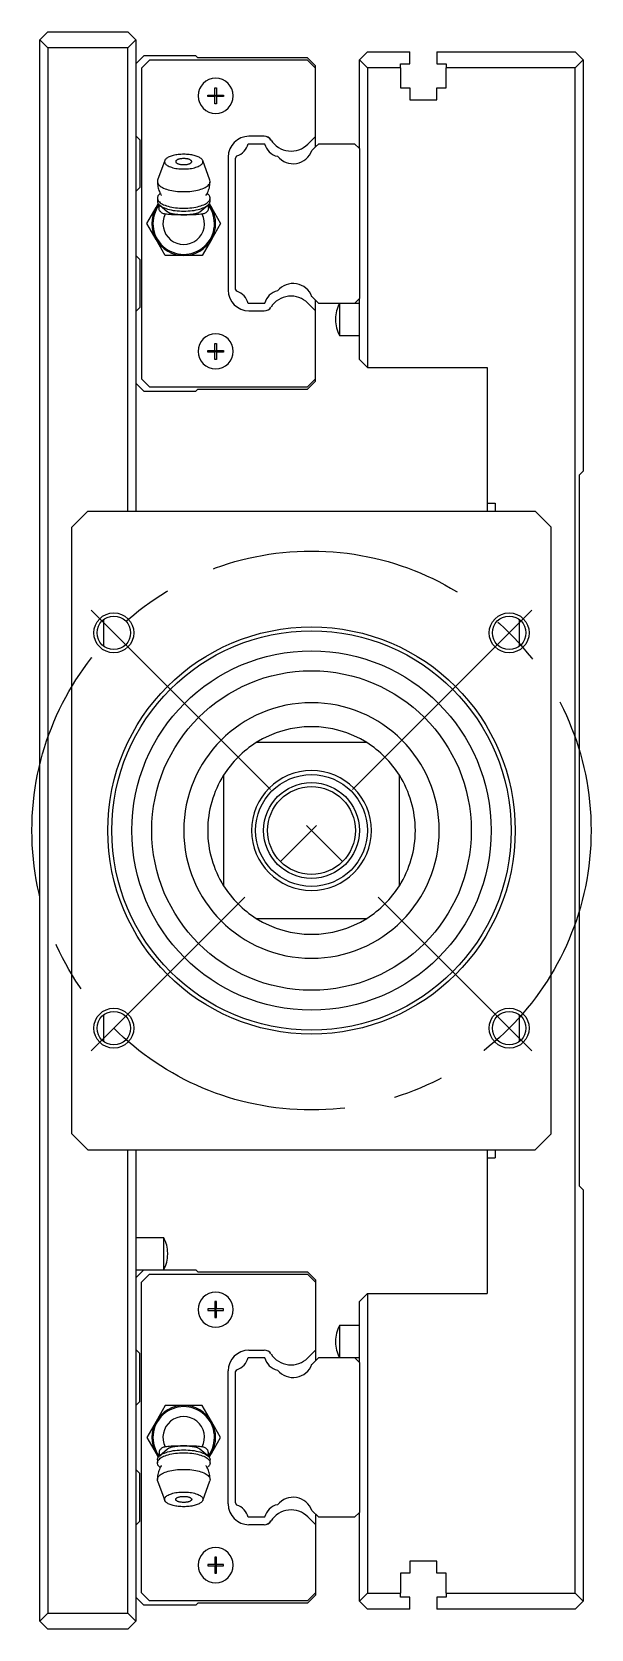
# Model space of a CAD drawing. Extents: x -12 to 975, y -350 to 120.
# Drawn here: x 904.6 to 974.6, y -100 to 100 of the extents above; entities that cross this region are included whole.
import ezdxf

# ---------------------------------------------------------------- set-up
doc = ezdxf.new("R2010")
doc.units = 0
doc.linetypes.add('CENTER', pattern=[50.8, 31.75, -6.35, 6.35, -6.35])
doc.layers.get('0').update_dxf_attribs({"linetype": 'CONTINUOUS'})
doc.layers.add('CENTER', color=1, linetype='CENTER')

msp = doc.modelspace()

# ---------------------------------------------------------------- linework, layer by layer
at = {"color": 7, "linetype": 'CONTINUOUS'}
for p, q in [((906.57, 100), (905.57, 99)), ((905.57, 99), (906.57, 98)), ((905.57, -99), (905.57, 99)), ((906.57, 100), (916.57, 100)), ((917.57, 99), (916.57, 100)), ((916.57, 98), (917.57, 99)), ((917.57, 99), (917.57, 40)), ((916.57, 98), (906.57, 98)), ((906.57, 98), (906.57, -98)), ((916.57, 40), (916.57, 98)), ((918.57, 97), (917.57, 96)), ((919.27, 96.45), (918.27, 95.45)), ((925.07, 97), (918.57, 97)), ((939.07, 96.45), (919.27, 96.45)), ((925.32, 96.75), (925.07, 97)), ((939.07, 96.75), (925.32, 96.75)), ((940.07, 95.75), (939.07, 96.75)), ((940.07, 95.45), (939.07, 96.45)), ((945.57, 96.5), (946.57, 97.5)), ((945.57, 85.4), (945.57, 96.5)), ((946.57, 95.5), (945.57, 96.5)), ((946.57, 97.5), (951.87, 97.5)), ((950.72, 96), (951.87, 96)), ((950.72, 95.5), (950.72, 96)), ((951.87, 96), (951.87, 97.5)), ((955.27, 97.5), (972.57, 97.5)), ((955.27, 97.5), (955.27, 96)), ((955.27, 96), (956.42, 96)), ((956.42, 96), (956.42, 95.5)), ((972.57, 97.5), (973.57, 96.5)), ((973.57, 96.5), (972.57, 95.5)), ((973.57, 96.5), (973.57, 45)), ((918.27, 95.45), (918.27, 56.55)), ((940.07, 95.45), (940.07, 95.75)), ((940.07, 86.92), (940.07, 95.45)), ((950.72, 95.5), (946.57, 95.5)), ((946.57, 95.5), (946.57, 58)), ((950.72, 95.5), (950.72, 93)), ((956.42, 93), (956.42, 95.5)), ((972.57, 95.5), (956.42, 95.5)), ((972.57, -95.5), (972.57, 95.5)), ((926.57, 91.9), (926.57, 92.1)), ((926.57, 92.1), (927.47, 92.1)), ((927.47, 92.1), (927.47, 93)), ((927.47, 93), (927.67, 93)), ((927.47, 92.1), (927.57, 92)), ((927.67, 92.1), (927.57, 92)), ((927.67, 93), (927.67, 92.1)), ((927.67, 92.1), (928.57, 92.1)), ((928.57, 92.1), (928.57, 91.9)), ((950.72, 93), (951.87, 93)), ((951.87, 93), (951.87, 91.5)), ((955.27, 93), (956.42, 93)), ((955.27, 91.5), (955.27, 93)), ((927.47, 91.9), (926.57, 91.9)), ((927.47, 91.9), (927.57, 92)), ((927.47, 91), (927.47, 91.9)), ((927.67, 91), (927.47, 91)), ((927.67, 91.9), (927.57, 92)), ((927.67, 91.9), (927.67, 91)), ((928.57, 91.9), (927.67, 91.9)), ((951.87, 91.5), (955.27, 91.5)), ((917.57, 87), (918.07, 86.5)), ((918.07, 86.5), (918.07, 80.5)), ((931.63, 86), (933.71, 86)), ((933.65, 86.93), (931.74, 86.93)), ((940.07, 86.92), (939.11, 85.95)), ((940.07, 85.6), (940.07, 86.92)), ((940.07, 85.6), (940.47, 86)), ((940.47, 86), (944.97, 86)), ((944.97, 86), (945.57, 85.4)), ((921.26, 84.02), (921.22, 83.95)), ((921.32, 84.08), (921.26, 84.02)), ((921.38, 84.14), (921.32, 84.08)), ((921.46, 84.2), (921.38, 84.14)), ((921.55, 84.25), (921.46, 84.2)), ((921.64, 84.31), (921.55, 84.25)), ((921.75, 84.36), (921.64, 84.31)), ((921.87, 84.41), (921.75, 84.36)), ((921.99, 84.45), (921.87, 84.41)), ((922.13, 84.49), (921.99, 84.45)), ((922.27, 84.53), (922.13, 84.49)), ((922.42, 84.57), (922.27, 84.53)), ((922.57, 84.6), (922.42, 84.57)), ((922.73, 84.62), (922.57, 84.6)), ((922.89, 84.64), (922.73, 84.62)), ((922.8, 84.01), (922.75, 83.98)), ((922.86, 84.03), (922.8, 84.01)), ((922.93, 84.05), (922.86, 84.03)), ((923.06, 84.66), (922.89, 84.64)), ((923, 84.07), (922.93, 84.05)), ((923.07, 84.09), (923, 84.07)), ((923.23, 84.67), (923.06, 84.66)), ((923.15, 84.11), (923.07, 84.09)), ((923.23, 84.12), (923.15, 84.11)), ((923.4, 84.68), (923.23, 84.67)), ((923.31, 84.13), (923.23, 84.12)), ((923.4, 84.14), (923.31, 84.13)), ((923.57, 84.68), (923.4, 84.68)), ((923.48, 84.14), (923.4, 84.14)), ((923.57, 84.14), (923.48, 84.14)), ((923.74, 84.68), (923.57, 84.68)), ((923.66, 84.14), (923.57, 84.14)), ((923.74, 84.14), (923.66, 84.14)), ((923.91, 84.67), (923.74, 84.68)), ((923.83, 84.13), (923.74, 84.14)), ((923.91, 84.12), (923.83, 84.13)), ((924.08, 84.66), (923.91, 84.67)), ((923.99, 84.11), (923.91, 84.12)), ((924.07, 84.09), (923.99, 84.11)), ((924.14, 84.07), (924.07, 84.09)), ((924.25, 84.64), (924.08, 84.66)), ((924.21, 84.05), (924.14, 84.07)), ((924.28, 84.03), (924.21, 84.05)), ((924.41, 84.62), (924.25, 84.64)), ((924.34, 84.01), (924.28, 84.03)), ((924.39, 83.98), (924.34, 84.01)), ((924.57, 84.6), (924.41, 84.62)), ((924.72, 84.57), (924.57, 84.6)), ((924.87, 84.53), (924.72, 84.57)), ((925.01, 84.49), (924.87, 84.53)), ((925.15, 84.45), (925.01, 84.49)), ((925.27, 84.41), (925.15, 84.45)), ((925.39, 84.36), (925.27, 84.41)), ((925.5, 84.31), (925.39, 84.36)), ((925.59, 84.25), (925.5, 84.31)), ((925.68, 84.2), (925.59, 84.25)), ((925.76, 84.14), (925.68, 84.2)), ((925.82, 84.08), (925.76, 84.14)), ((925.88, 84.02), (925.82, 84.08)), ((925.92, 83.95), (925.88, 84.02)), ((929.14, 84.33), (929.14, 67.67)), ((930.07, 84.2), (930.23, 84.48)), ((930.07, 67.8), (930.07, 84.2)), ((939.62, 85.15), (940.07, 85.6)), ((945.57, 85.4), (945.57, 66.6)), ((921.19, 83.89), (920.3, 81.44)), ((921.19, 83.89), (921.17, 83.81)), ((921.17, 83.81), (921.17, 83.73)), ((921.17, 83.73), (921.19, 83.65)), ((921.22, 83.95), (921.19, 83.89)), ((921.19, 83.65), (921.22, 83.58)), ((921.22, 83.58), (921.27, 83.5)), ((921.27, 83.5), (921.34, 83.42)), ((921.34, 83.42), (921.42, 83.35)), ((921.42, 83.35), (921.52, 83.28)), ((921.52, 83.28), (921.63, 83.22)), ((921.63, 83.22), (921.76, 83.16)), ((921.76, 83.16), (921.9, 83.1)), ((921.9, 83.1), (922.05, 83.05)), ((922.05, 83.05), (922.22, 83)), ((922.22, 83), (922.39, 82.96)), ((922.39, 82.96), (922.58, 82.92)), ((922.59, 83.83), (922.57, 83.79)), ((922.57, 83.79), (922.57, 83.76)), ((922.57, 83.76), (922.57, 83.73)), ((922.57, 83.73), (922.59, 83.69)), ((922.58, 82.92), (922.77, 82.9)), ((922.6, 83.86), (922.59, 83.83)), ((922.59, 83.69), (922.6, 83.66)), ((922.63, 83.89), (922.6, 83.86)), ((922.6, 83.66), (922.63, 83.63)), ((922.66, 83.92), (922.63, 83.89)), ((922.63, 83.63), (922.66, 83.6)), ((922.7, 83.95), (922.66, 83.92)), ((922.66, 83.6), (922.7, 83.57)), ((922.75, 83.98), (922.7, 83.95)), ((922.7, 83.57), (922.75, 83.54)), ((922.75, 83.54), (922.8, 83.51)), ((922.77, 82.9), (922.96, 82.87)), ((922.8, 83.51), (922.86, 83.49)), ((922.86, 83.49), (922.93, 83.47)), ((922.93, 83.47), (923, 83.45)), ((922.96, 82.87), (923.16, 82.86)), ((923, 83.45), (923.07, 83.43)), ((923.07, 83.43), (923.15, 83.41)), ((923.15, 83.41), (923.23, 83.4)), ((923.16, 82.86), (923.37, 82.85)), ((923.23, 83.4), (923.31, 83.39)), ((923.31, 83.39), (923.4, 83.38)), ((923.37, 82.85), (923.57, 82.84)), ((923.4, 83.38), (923.48, 83.38)), ((923.48, 83.38), (923.57, 83.38)), ((923.57, 83.38), (923.66, 83.38)), ((923.57, 82.84), (923.77, 82.85)), ((923.66, 83.38), (923.74, 83.38)), ((923.74, 83.38), (923.83, 83.39)), ((923.77, 82.85), (923.98, 82.86)), ((923.83, 83.39), (923.91, 83.4)), ((923.91, 83.4), (923.99, 83.41)), ((923.98, 82.86), (924.18, 82.87)), ((923.99, 83.41), (924.07, 83.43)), ((924.07, 83.43), (924.14, 83.45)), ((924.14, 83.45), (924.21, 83.47)), ((924.18, 82.87), (924.37, 82.9)), ((924.21, 83.47), (924.28, 83.49)), ((924.28, 83.49), (924.34, 83.51)), ((924.34, 83.51), (924.39, 83.54)), ((924.37, 82.9), (924.56, 82.92)), ((924.44, 83.95), (924.39, 83.98)), ((924.39, 83.54), (924.44, 83.57)), ((924.48, 83.92), (924.44, 83.95)), ((924.44, 83.57), (924.48, 83.6)), ((924.51, 83.89), (924.48, 83.92)), ((924.48, 83.6), (924.51, 83.63)), ((924.54, 83.86), (924.51, 83.89)), ((924.51, 83.63), (924.54, 83.66)), ((924.55, 83.83), (924.54, 83.86)), ((924.54, 83.66), (924.55, 83.69)), ((924.57, 83.79), (924.55, 83.83)), ((924.55, 83.69), (924.57, 83.73)), ((924.56, 82.92), (924.75, 82.96)), ((924.57, 83.76), (924.57, 83.79)), ((924.57, 83.73), (924.57, 83.76)), ((924.75, 82.96), (924.92, 83)), ((924.92, 83), (925.09, 83.05)), ((925.09, 83.05), (925.24, 83.1)), ((925.24, 83.1), (925.38, 83.16)), ((925.38, 83.16), (925.51, 83.22)), ((925.51, 83.22), (925.62, 83.28)), ((925.62, 83.28), (925.72, 83.35)), ((925.72, 83.35), (925.8, 83.42)), ((925.8, 83.42), (925.87, 83.5)), ((925.87, 83.5), (925.92, 83.58)), ((925.95, 83.89), (925.92, 83.95)), ((925.92, 83.58), (925.95, 83.65)), ((925.97, 83.81), (925.95, 83.89)), ((926.84, 81.44), (925.95, 83.89)), ((925.95, 83.65), (925.97, 83.73)), ((925.97, 83.73), (925.97, 83.81)), ((918.07, 80.5), (917.57, 80)), ((920.3, 81.44), (920.27, 81.27)), ((920.27, 81.27), (920.28, 81.17)), ((920.27, 81.27), (920.27, 81.26)), ((920.27, 81.26), (920.27, 81.09)), ((920.27, 81.09), (920.29, 80.93)), ((920.28, 81.17), (920.31, 81.07)), ((920.29, 80.93), (920.31, 80.77)), ((920.31, 81.07), (920.36, 80.97)), ((920.31, 80.77), (920.34, 80.61)), ((920.34, 80.61), (920.37, 80.45)), ((920.36, 80.97), (920.43, 80.88)), ((920.37, 80.45), (920.42, 80.3)), ((920.42, 80.3), (920.47, 80.14)), ((920.43, 80.88), (920.52, 80.78)), ((920.47, 80.14), (920.52, 80)), ((920.52, 80.78), (920.63, 80.69)), ((920.63, 80.69), (920.76, 80.61)), ((920.76, 80.61), (920.9, 80.52)), ((920.9, 80.52), (921.06, 80.45)), ((921.06, 80.45), (921.24, 80.37)), ((921.24, 80.37), (921.43, 80.31)), ((921.43, 80.31), (921.63, 80.24)), ((921.63, 80.24), (921.85, 80.19)), ((921.85, 80.19), (922.07, 80.14)), ((922.07, 80.14), (922.31, 80.1)), ((922.31, 80.1), (922.55, 80.07)), ((922.55, 80.07), (922.8, 80.04)), ((922.8, 80.04), (923.05, 80.02)), ((923.05, 80.02), (923.31, 80.01)), ((923.31, 80.01), (923.57, 80)), ((923.57, 80), (923.83, 80.01)), ((923.83, 80.01), (924.09, 80.02)), ((924.09, 80.02), (924.34, 80.04)), ((924.34, 80.04), (924.59, 80.07)), ((924.59, 80.07), (924.83, 80.1)), ((924.83, 80.1), (925.07, 80.14)), ((925.07, 80.14), (925.29, 80.19)), ((925.29, 80.19), (925.51, 80.24)), ((925.51, 80.24), (925.71, 80.31)), ((925.71, 80.31), (925.9, 80.37)), ((925.9, 80.37), (926.08, 80.45)), ((926.08, 80.45), (926.24, 80.52)), ((926.24, 80.52), (926.38, 80.61)), ((926.38, 80.61), (926.51, 80.69)), ((926.51, 80.69), (926.62, 80.78)), ((926.55, 79.85), (926.62, 80.01)), ((926.62, 80.78), (926.71, 80.88)), ((926.62, 80.01), (926.68, 80.17)), ((926.68, 80.17), (926.73, 80.33)), ((926.71, 80.88), (926.78, 80.97)), ((926.73, 80.33), (926.78, 80.49)), ((926.78, 80.97), (926.83, 81.07)), ((926.78, 80.49), (926.81, 80.65)), ((926.81, 80.65), (926.84, 80.82)), ((926.83, 81.07), (926.86, 81.17)), ((926.87, 81.27), (926.84, 81.44)), ((926.84, 80.82), (926.86, 80.98)), ((926.86, 81.17), (926.87, 81.27)), ((926.86, 80.98), (926.87, 81.15)), ((926.87, 81.15), (926.87, 81.27)), ((920.11, 78), (920.39, 78.49)), ((920.29, 79.33), (920.27, 79.26)), ((920.27, 79.26), (920.27, 79.19)), ((920.27, 79.19), (920.28, 79.09)), ((920.27, 79.19), (920.27, 78.82)), ((920.27, 78.82), (920.27, 78.75)), ((920.27, 78.75), (920.29, 78.69)), ((920.28, 79.09), (920.31, 78.99)), ((920.31, 79.39), (920.29, 79.33)), ((920.29, 78.69), (920.31, 78.62)), ((920.34, 79.46), (920.31, 79.39)), ((920.31, 78.99), (920.36, 78.9)), ((920.31, 78.62), (920.34, 78.55)), ((920.39, 79.52), (920.34, 79.46)), ((920.34, 78.55), (920.39, 78.49)), ((920.36, 78.9), (920.43, 78.8)), ((920.44, 79.59), (920.39, 79.52)), ((920.39, 78.49), (920.44, 78.42)), ((920.43, 78.8), (920.52, 78.71)), ((920.5, 79.65), (920.44, 79.59)), ((920.44, 78.42), (920.5, 78.36)), ((920.48, 77.98), (920.49, 78.05)), ((920.49, 78.05), (920.51, 78.12)), ((920.57, 79.71), (920.5, 79.65)), ((920.5, 78.36), (920.57, 78.3)), ((920.51, 78.12), (920.53, 78.2)), ((920.52, 80), (920.59, 79.85)), ((920.52, 78.71), (920.63, 78.62)), ((920.53, 78.2), (920.56, 78.27)), ((920.56, 78.27), (920.57, 78.29)), ((920.63, 79.77), (920.57, 79.71)), ((920.57, 78.3), (920.69, 78.21)), ((920.57, 78.3), (921.56, 77.46)), ((920.59, 79.85), (920.66, 79.71)), ((920.63, 78.62), (920.76, 78.53)), ((920.66, 79.71), (920.74, 79.57)), ((920.69, 78.21), (920.83, 78.12)), ((920.74, 79.57), (920.77, 79.51)), ((920.76, 78.53), (920.9, 78.45)), ((920.83, 78.12), (920.99, 78.03)), ((920.9, 78.45), (921.06, 78.37)), ((920.99, 78.03), (921.16, 77.96)), ((921.06, 78.37), (921.24, 78.3)), ((921.24, 78.3), (921.43, 78.23)), ((921.43, 78.23), (921.63, 78.17)), ((921.63, 78.17), (921.85, 78.11)), ((921.85, 78.11), (922.07, 78.07)), ((922.07, 78.07), (922.31, 78.02)), ((922.31, 78.02), (922.55, 77.99)), ((924.59, 77.99), (924.83, 78.02)), ((924.83, 78.02), (925.07, 78.07)), ((925.07, 78.07), (925.29, 78.11)), ((925.29, 78.11), (925.51, 78.17)), ((925.51, 78.17), (925.71, 78.23)), ((925.58, 77.46), (926.57, 78.3)), ((925.71, 78.23), (925.9, 78.3)), ((925.9, 78.3), (926.08, 78.37)), ((925.98, 77.96), (926.15, 78.03)), ((926.08, 78.37), (926.24, 78.45)), ((926.15, 78.03), (926.31, 78.12)), ((926.24, 78.45), (926.38, 78.53)), ((926.31, 78.12), (926.45, 78.21)), ((926.37, 79.52), (926.39, 79.55)), ((926.38, 78.53), (926.51, 78.62)), ((926.39, 79.55), (926.47, 79.7)), ((926.45, 78.21), (926.57, 78.3)), ((926.47, 79.7), (926.55, 79.85)), ((926.57, 79.71), (926.51, 79.77)), ((926.51, 78.62), (926.62, 78.71)), ((926.64, 79.65), (926.57, 79.71)), ((926.57, 78.3), (926.64, 78.36)), ((926.57, 78.29), (926.58, 78.27)), ((926.58, 78.27), (926.61, 78.2)), ((926.61, 78.2), (926.63, 78.12)), ((926.62, 78.71), (926.71, 78.8)), ((926.63, 78.12), (926.65, 78.05)), ((926.7, 79.59), (926.64, 79.65)), ((926.64, 78.36), (926.7, 78.42)), ((926.65, 78.05), (926.66, 77.98)), ((926.75, 79.52), (926.7, 79.59)), ((926.7, 78.42), (926.75, 78.49)), ((926.71, 78.8), (926.78, 78.9)), ((926.8, 79.46), (926.75, 79.52)), ((926.75, 78.49), (926.8, 78.55)), ((926.75, 78.49), (927.03, 78)), ((926.78, 78.9), (926.83, 78.99)), ((926.83, 79.39), (926.8, 79.46)), ((926.8, 78.55), (926.83, 78.62)), ((926.85, 79.33), (926.83, 79.39)), ((926.83, 78.99), (926.86, 79.09)), ((926.83, 78.62), (926.85, 78.69)), ((926.87, 79.26), (926.85, 79.33)), ((926.85, 78.69), (926.87, 78.75)), ((926.86, 79.09), (926.87, 79.19)), ((926.87, 79.19), (926.87, 79.26)), ((926.87, 78.82), (926.87, 79.19)), ((926.87, 78.75), (926.87, 78.82)), ((918.95, 76), (920.11, 78)), ((920.48, 77.91), (920.48, 77.98)), ((920.49, 77.84), (920.48, 77.91)), ((920.5, 77.78), (920.49, 77.84)), ((920.51, 77.72), (920.5, 77.78)), ((920.54, 77.66), (920.51, 77.72)), ((920.57, 77.61), (920.54, 77.66)), ((920.6, 77.55), (920.57, 77.61)), ((920.65, 77.5), (920.6, 77.55)), ((920.69, 77.46), (920.65, 77.5)), ((920.75, 77.41), (920.69, 77.46)), ((920.81, 77.36), (920.75, 77.41)), ((920.89, 77.32), (920.81, 77.36)), ((920.97, 77.28), (920.89, 77.32)), ((921.06, 77.24), (920.97, 77.28)), ((921.16, 77.21), (921.06, 77.24)), ((921.16, 77.96), (921.36, 77.88)), ((921.25, 77.18), (921.16, 77.21)), ((921.41, 77.16), (921.25, 77.18)), ((921.36, 77.88), (921.56, 77.82)), ((921.57, 77.15), (921.41, 77.16)), ((921.56, 77.82), (921.78, 77.76)), ((921.57, 77.46), (921.56, 77.46)), ((921.61, 77.42), (921.57, 77.46)), ((921.72, 77.13), (921.57, 77.15)), ((921.67, 77.39), (921.61, 77.42)), ((921.73, 77.35), (921.67, 77.39)), ((921.88, 77.12), (921.72, 77.13)), ((921.79, 77.32), (921.73, 77.35)), ((921.78, 77.76), (922.02, 77.71)), ((921.85, 77.3), (921.79, 77.32)), ((921.93, 77.27), (921.85, 77.3)), ((922.05, 77.11), (921.88, 77.12)), ((922, 77.25), (921.93, 77.27)), ((922.08, 77.23), (922, 77.25)), ((922.02, 77.71), (922.26, 77.66)), ((922.21, 77.1), (922.05, 77.11)), ((922.16, 77.21), (922.08, 77.23)), ((922.25, 77.19), (922.16, 77.21)), ((922.36, 77.09), (922.21, 77.1)), ((922.32, 77.18), (922.25, 77.19)), ((922.26, 77.66), (922.51, 77.63)), ((922.4, 77.16), (922.32, 77.18)), ((922.54, 77.09), (922.36, 77.09)), ((922.48, 77.15), (922.4, 77.16)), ((922.56, 77.14), (922.48, 77.15)), ((922.51, 77.63), (922.77, 77.6)), ((922.72, 77.08), (922.54, 77.09)), ((922.55, 77.99), (922.8, 77.96)), ((922.65, 77.13), (922.56, 77.14)), ((922.73, 77.13), (922.65, 77.13)), ((922.88, 77.08), (922.72, 77.08)), ((922.82, 77.12), (922.73, 77.13)), ((922.77, 77.6), (923.03, 77.58)), ((922.8, 77.96), (923.05, 77.94)), ((922.91, 77.11), (922.82, 77.12)), ((923.05, 77.08), (922.88, 77.08)), ((923, 77.11), (922.91, 77.11)), ((923.1, 77.1), (923, 77.11)), ((923.03, 77.58), (923.3, 77.56)), ((923.05, 77.94), (923.31, 77.93)), ((923.22, 77.07), (923.05, 77.08)), ((923.18, 77.1), (923.1, 77.1)), ((923.25, 77.1), (923.18, 77.1)), ((923.4, 77.07), (923.22, 77.07)), ((923.33, 77.1), (923.25, 77.1)), ((923.3, 77.56), (923.57, 77.56)), ((923.31, 77.93), (923.57, 77.93)), ((923.41, 77.09), (923.33, 77.1)), ((923.57, 77.07), (923.4, 77.07)), ((923.49, 77.09), (923.41, 77.09)), ((923.57, 77.09), (923.49, 77.09)), ((923.57, 77.93), (923.83, 77.93)), ((923.57, 77.56), (923.84, 77.56)), ((923.65, 77.09), (923.57, 77.09)), ((923.77, 77.07), (923.57, 77.07)), ((923.73, 77.09), (923.65, 77.09)), ((923.81, 77.1), (923.73, 77.09)), ((923.97, 77.07), (923.77, 77.07)), ((923.89, 77.1), (923.81, 77.1)), ((923.83, 77.93), (924.09, 77.94)), ((923.84, 77.56), (924.11, 77.58)), ((923.96, 77.1), (923.89, 77.1)), ((924.04, 77.1), (923.96, 77.1)), ((924.18, 77.08), (923.97, 77.07)), ((924.14, 77.11), (924.04, 77.1)), ((924.09, 77.94), (924.34, 77.96)), ((924.11, 77.58), (924.37, 77.6)), ((924.23, 77.11), (924.14, 77.11)), ((924.37, 77.08), (924.18, 77.08)), ((924.32, 77.12), (924.23, 77.11)), ((924.41, 77.13), (924.32, 77.12)), ((924.34, 77.96), (924.59, 77.99)), ((924.37, 77.6), (924.63, 77.63)), ((924.57, 77.09), (924.37, 77.08)), ((924.49, 77.13), (924.41, 77.13)), ((924.58, 77.14), (924.49, 77.13)), ((924.78, 77.09), (924.57, 77.09)), ((924.66, 77.15), (924.58, 77.14)), ((924.63, 77.63), (924.88, 77.66)), ((924.74, 77.16), (924.66, 77.15)), ((924.82, 77.18), (924.74, 77.16)), ((924.96, 77.1), (924.78, 77.09)), ((924.89, 77.19), (924.82, 77.18)), ((924.88, 77.66), (925.12, 77.71)), ((924.98, 77.21), (924.89, 77.19)), ((925.15, 77.11), (924.96, 77.1)), ((925.06, 77.23), (924.98, 77.21)), ((925.14, 77.25), (925.06, 77.23)), ((925.12, 77.71), (925.36, 77.76)), ((925.21, 77.27), (925.14, 77.25)), ((925.35, 77.13), (925.15, 77.11)), ((925.29, 77.3), (925.21, 77.27)), ((925.35, 77.32), (925.29, 77.3)), ((925.41, 77.35), (925.35, 77.32)), ((925.52, 77.14), (925.35, 77.13)), ((925.36, 77.76), (925.58, 77.82)), ((925.47, 77.39), (925.41, 77.35)), ((925.53, 77.42), (925.47, 77.39)), ((925.7, 77.16), (925.52, 77.14)), ((925.57, 77.46), (925.53, 77.42)), ((925.58, 77.46), (925.57, 77.46)), ((925.58, 77.82), (925.78, 77.88)), ((925.89, 77.18), (925.7, 77.16)), ((925.78, 77.88), (925.98, 77.96)), ((925.98, 77.21), (925.89, 77.18)), ((926.08, 77.24), (925.98, 77.21)), ((926.17, 77.28), (926.08, 77.24)), ((926.25, 77.32), (926.17, 77.28)), ((926.32, 77.36), (926.25, 77.32)), ((926.39, 77.41), (926.32, 77.36)), ((926.45, 77.46), (926.39, 77.41)), ((926.49, 77.5), (926.45, 77.46)), ((926.54, 77.55), (926.49, 77.5)), ((926.57, 77.61), (926.54, 77.55)), ((926.6, 77.66), (926.57, 77.61)), ((926.63, 77.72), (926.6, 77.66)), ((926.64, 77.78), (926.63, 77.72)), ((926.65, 77.84), (926.64, 77.78)), ((926.66, 77.91), (926.65, 77.84)), ((926.66, 77.98), (926.66, 77.91)), ((927.03, 78), (928.19, 76)), ((920.11, 74), (918.95, 76)), ((928.19, 76), (927.03, 74)), ((921.26, 72), (920.11, 74)), ((927.03, 74), (925.88, 72)), ((917.57, 72), (918.07, 71.5)), ((918.07, 71.5), (918.07, 65.5)), ((923.57, 72), (921.26, 72)), ((925.88, 72), (923.57, 72)), ((930.23, 67.52), (930.07, 67.8)), ((933.71, 66), (931.63, 66)), ((939.11, 66.05), (940.07, 65.08)), ((940.47, 66), (939.62, 66.85)), ((940.07, 65.08), (940.07, 66.4)), ((944.97, 66), (940.47, 66)), ((943.07, 66), (943.07, 62)), ((945.57, 66.6), (944.97, 66)), ((945.57, 66), (944.97, 66)), ((945.57, 59), (945.57, 66.6)), ((918.07, 65.5), (917.57, 65)), ((931.74, 65.07), (933.65, 65.07)), ((940.07, 56.55), (940.07, 65.08)), ((942.57, 64.06), (942.57, 63.94)), ((943.07, 62), (945.57, 62)), ((926.57, 59.9), (926.57, 60.1)), ((926.57, 60.1), (927.47, 60.1)), ((927.47, 60.1), (927.47, 61)), ((927.47, 61), (927.67, 61)), ((927.47, 60.1), (927.57, 60)), ((927.67, 60.1), (927.57, 60)), ((927.67, 61), (927.67, 60.1)), ((927.67, 60.1), (928.57, 60.1)), ((928.57, 60.1), (928.57, 59.9)), ((927.47, 59.9), (926.57, 59.9)), ((927.47, 59.9), (927.57, 60)), ((927.47, 59), (927.47, 59.9)), ((927.67, 59), (927.47, 59)), ((927.67, 59.9), (927.57, 60)), ((927.67, 59.9), (927.67, 59)), ((928.57, 59.9), (927.67, 59.9)), ((945.57, 59), (946.57, 58)), ((946.57, 58), (961.57, 58)), ((961.57, 58), (961.57, 41)), ((918.27, 56.55), (919.27, 55.55)), ((939.07, 55.55), (940.07, 56.55)), ((939.07, 55.25), (940.07, 56.25)), ((940.07, 56.25), (940.07, 56.55)), ((917.57, 56), (918.57, 55)), ((918.57, 55), (925.07, 55)), ((919.27, 55.55), (939.07, 55.55)), ((925.07, 55), (925.32, 55.25)), ((925.32, 55.25), (939.07, 55.25)), ((973.07, 44.5), (973.57, 45)), ((973.07, 44.5), (973.07, -44.5)), ((911.57, 40), (909.57, 38)), ((911.57, 40), (967.57, 40)), ((961.57, 41), (961.57, 40)), ((961.57, 41), (962.57, 41)), ((962.57, 41), (962.57, 40)), ((969.57, 38), (967.57, 40)), ((909.57, -38), (909.57, 38)), ((969.57, -38), (969.57, 38)), ((913.57, 23.06), (913.57, 26.44)), ((965.57, 26.44), (965.57, 23.06)), ((946.5, 11), (932.64, 11)), ((928.57, 6.93), (928.57, -6.93)), ((950.57, -6.93), (950.57, 6.93)), ((932.64, -11), (946.5, -11)), ((913.57, -26.44), (913.57, -23.06)), ((965.57, -23.06), (965.57, -26.44)), ((909.57, -38), (911.57, -40)), ((967.57, -40), (969.57, -38)), ((911.57, -40), (967.57, -40)), ((917.57, -40), (917.57, -99)), ((961.57, -40), (961.57, -41)), ((962.57, -40), (962.57, -41)), ((916.57, -98), (916.57, -40)), ((961.57, -41), (962.57, -41)), ((961.57, -41), (961.57, -58)), ((973.57, -45), (973.07, -44.5)), ((973.57, -45), (973.57, -96.5)), ((921.07, -51), (917.57, -51)), ((921.07, -53), (921.07, -51)), ((921.07, -55), (921.07, -53)), ((921.57, -53.06), (921.57, -52.94)), ((917.57, -55), (918.57, -55)), ((917.57, -56), (918.57, -55)), ((918.27, -56.55), (919.27, -55.55)), ((918.57, -55), (925.07, -55)), ((919.27, -55.55), (939.07, -55.55)), ((925.07, -55), (925.32, -55.25)), ((925.32, -55.25), (939.07, -55.25)), ((939.07, -55.25), (940.07, -56.25)), ((939.07, -55.55), (940.07, -56.55)), ((918.27, -95.45), (918.27, -56.55)), ((940.07, -56.25), (940.07, -56.55)), ((940.07, -56.55), (940.07, -65.08)), ((946.57, -58), (945.57, -59)), ((946.57, -58), (961.57, -58)), ((946.57, -58), (946.57, -95.5)), ((927.47, -59.9), (926.57, -59.9)), ((926.57, -59.9), (926.57, -60.1)), ((927.47, -59), (927.47, -59.9)), ((927.67, -59), (927.47, -59)), ((927.47, -59.9), (927.57, -60)), ((927.47, -60.1), (927.57, -60)), ((927.67, -59.9), (927.57, -60)), ((927.67, -60.1), (927.57, -60)), ((927.67, -59.9), (927.67, -59)), ((928.57, -59.9), (927.67, -59.9)), ((928.57, -60.1), (928.57, -59.9)), ((945.57, -66.6), (945.57, -59)), ((926.57, -60.1), (927.47, -60.1)), ((927.47, -60.1), (927.47, -61)), ((927.47, -61), (927.67, -61)), ((927.67, -60.1), (928.57, -60.1)), ((927.67, -61), (927.67, -60.1)), ((945.57, -62), (943.07, -62)), ((943.07, -62), (943.07, -66)), ((942.57, -63.94), (942.57, -64.06)), ((918.07, -65.5), (917.57, -65)), ((918.07, -71.5), (918.07, -65.5)), ((931.63, -66), (933.71, -66)), ((931.74, -65.07), (933.65, -65.07)), ((939.11, -66.05), (940.07, -65.08)), ((940.07, -65.08), (940.07, -66.4)), ((940.07, -66.4), (940.47, -66)), ((940.47, -66), (944.97, -66)), ((944.97, -66), (945.57, -66)), ((944.97, -66), (945.57, -66.6)), ((929.14, -84.33), (929.14, -67.67)), ((930.07, -67.8), (930.23, -67.52)), ((930.07, -84.2), (930.07, -67.8)), ((939.62, -66.85), (940.07, -66.4)), ((945.57, -66.6), (945.57, -85.4)), ((917.57, -72), (918.07, -71.5)), ((921.26, -72), (920.11, -74)), ((923.57, -72), (921.26, -72)), ((925.88, -72), (923.57, -72)), ((927.03, -74), (925.88, -72)), ((920.11, -74), (918.95, -76)), ((928.19, -76), (927.03, -74)), ((918.95, -76), (920.11, -78)), ((927.03, -78), (928.19, -76)), ((920.11, -78), (920.39, -78.49)), ((920.49, -77.85), (920.48, -77.91)), ((920.48, -77.91), (920.48, -77.98)), ((920.48, -77.98), (920.49, -78.05)), ((920.5, -77.78), (920.49, -77.85)), ((920.51, -77.72), (920.5, -77.78)), ((920.54, -77.66), (920.51, -77.72)), ((920.57, -77.61), (920.54, -77.66)), ((921.56, -77.46), (920.57, -78.3)), ((920.6, -77.55), (920.57, -77.61)), ((920.64, -77.5), (920.6, -77.55)), ((920.69, -77.46), (920.64, -77.5)), ((920.75, -77.41), (920.69, -77.46)), ((920.81, -77.36), (920.75, -77.41)), ((920.89, -77.32), (920.81, -77.36)), ((920.97, -77.28), (920.89, -77.32)), ((921.06, -77.24), (920.97, -77.28)), ((920.99, -78.03), (921.16, -77.96)), ((921.15, -77.21), (921.06, -77.24)), ((921.25, -77.18), (921.15, -77.21)), ((921.16, -77.96), (921.36, -77.88)), ((921.43, -77.16), (921.25, -77.18)), ((921.36, -77.88), (921.56, -77.82)), ((921.6, -77.14), (921.43, -77.16)), ((921.59, -77.44), (921.56, -77.46)), ((921.56, -77.82), (921.78, -77.76)), ((921.64, -77.4), (921.59, -77.44)), ((921.79, -77.13), (921.6, -77.14)), ((921.68, -77.38), (921.64, -77.4)), ((921.72, -77.36), (921.68, -77.38)), ((921.77, -77.33), (921.72, -77.36)), ((921.82, -77.31), (921.77, -77.33)), ((921.78, -77.76), (922.02, -77.71)), ((921.98, -77.11), (921.79, -77.13)), ((921.87, -77.29), (921.82, -77.31)), ((921.93, -77.27), (921.87, -77.29)), ((921.95, -77.26), (921.93, -77.27)), ((921.99, -77.25), (921.95, -77.26)), ((922.17, -77.1), (921.98, -77.11)), ((922.02, -77.24), (921.99, -77.25)), ((922.06, -77.23), (922.02, -77.24)), ((922.02, -77.71), (922.26, -77.66)), ((922.1, -77.22), (922.06, -77.23)), ((922.14, -77.21), (922.1, -77.22)), ((922.19, -77.2), (922.14, -77.21)), ((922.36, -77.09), (922.17, -77.1)), ((922.25, -77.19), (922.19, -77.2)), ((922.33, -77.17), (922.25, -77.19)), ((922.26, -77.66), (922.51, -77.63)), ((922.31, -78.02), (922.55, -77.99)), ((922.41, -77.16), (922.33, -77.17)), ((922.56, -77.09), (922.36, -77.09)), ((922.48, -77.15), (922.41, -77.16)), ((922.54, -77.14), (922.48, -77.15)), ((922.51, -77.63), (922.77, -77.6)), ((922.6, -77.14), (922.54, -77.14)), ((922.55, -77.99), (922.8, -77.96)), ((922.76, -77.08), (922.56, -77.09)), ((922.65, -77.13), (922.6, -77.14)), ((922.72, -77.13), (922.65, -77.13)), ((922.8, -77.12), (922.72, -77.13)), ((922.96, -77.08), (922.76, -77.08)), ((922.77, -77.6), (923.03, -77.58)), ((922.88, -77.11), (922.8, -77.12)), ((922.8, -77.96), (923.05, -77.94)), ((922.95, -77.11), (922.88, -77.11)), ((923.03, -77.11), (922.95, -77.11)), ((923.16, -77.07), (922.96, -77.08)), ((923.1, -77.1), (923.03, -77.11)), ((923.03, -77.58), (923.3, -77.56)), ((923.05, -77.94), (923.31, -77.93)), ((923.18, -77.1), (923.1, -77.1)), ((923.37, -77.07), (923.16, -77.07)), ((923.26, -77.1), (923.18, -77.1)), ((923.33, -77.1), (923.26, -77.1)), ((923.3, -77.56), (923.57, -77.56)), ((923.31, -77.93), (923.57, -77.93)), ((923.41, -77.09), (923.33, -77.1)), ((923.57, -77.07), (923.37, -77.07)), ((923.49, -77.09), (923.41, -77.09)), ((923.57, -77.09), (923.49, -77.09)), ((923.77, -77.07), (923.57, -77.07)), ((923.65, -77.09), (923.57, -77.09)), ((923.57, -77.56), (923.84, -77.56)), ((923.57, -77.93), (923.83, -77.93)), ((923.73, -77.09), (923.65, -77.09)), ((923.81, -77.1), (923.73, -77.09)), ((923.98, -77.07), (923.77, -77.07)), ((923.88, -77.1), (923.81, -77.1)), ((923.83, -77.93), (924.09, -77.94)), ((923.84, -77.56), (924.11, -77.58)), ((923.96, -77.1), (923.88, -77.1)), ((924.04, -77.1), (923.96, -77.1)), ((924.18, -77.08), (923.98, -77.07)), ((924.1, -77.11), (924.04, -77.1)), ((924.09, -77.94), (924.34, -77.96)), ((924.15, -77.11), (924.1, -77.11)), ((924.11, -77.58), (924.37, -77.6)), ((924.21, -77.11), (924.15, -77.11)), ((924.38, -77.08), (924.18, -77.08)), ((924.26, -77.11), (924.21, -77.11)), ((924.32, -77.12), (924.26, -77.11)), ((924.38, -77.12), (924.32, -77.12)), ((924.34, -77.96), (924.59, -77.99)), ((924.37, -77.6), (924.63, -77.63)), ((924.58, -77.09), (924.38, -77.08)), ((924.44, -77.13), (924.38, -77.12)), ((924.49, -77.13), (924.44, -77.13)), ((924.54, -77.14), (924.49, -77.13)), ((924.58, -77.14), (924.54, -77.14)), ((924.78, -77.09), (924.58, -77.09)), ((924.64, -77.15), (924.58, -77.14)), ((924.59, -77.99), (924.83, -78.02)), ((924.63, -77.63), (924.88, -77.66)), ((924.69, -77.16), (924.64, -77.15)), ((924.76, -77.17), (924.69, -77.16)), ((924.82, -77.18), (924.76, -77.17)), ((924.97, -77.1), (924.78, -77.09)), ((924.89, -77.19), (924.82, -77.18)), ((924.88, -77.66), (925.12, -77.71)), ((924.98, -77.21), (924.89, -77.19)), ((925.16, -77.11), (924.97, -77.1)), ((925.05, -77.22), (924.98, -77.21)), ((925.11, -77.24), (925.05, -77.22)), ((925.17, -77.26), (925.11, -77.24)), ((925.12, -77.71), (925.36, -77.76)), ((925.35, -77.13), (925.16, -77.11)), ((925.21, -77.27), (925.17, -77.26)), ((925.28, -77.29), (925.21, -77.27)), ((925.34, -77.32), (925.28, -77.29)), ((925.4, -77.34), (925.34, -77.32)), ((925.53, -77.14), (925.35, -77.13)), ((925.36, -77.76), (925.58, -77.82)), ((925.45, -77.37), (925.4, -77.34)), ((925.5, -77.4), (925.45, -77.37)), ((925.54, -77.43), (925.5, -77.4)), ((925.71, -77.16), (925.53, -77.14)), ((925.58, -77.46), (925.54, -77.43)), ((926.57, -78.3), (925.58, -77.46)), ((925.58, -77.82), (925.78, -77.88)), ((925.89, -77.18), (925.71, -77.16)), ((925.78, -77.88), (925.98, -77.96)), ((925.99, -77.21), (925.89, -77.18)), ((925.98, -77.96), (926.15, -78.03)), ((926.08, -77.24), (925.99, -77.21)), ((926.17, -77.28), (926.08, -77.24)), ((926.25, -77.32), (926.17, -77.28)), ((926.33, -77.36), (926.25, -77.32)), ((926.39, -77.41), (926.33, -77.36)), ((926.45, -77.46), (926.39, -77.41)), ((926.49, -77.5), (926.45, -77.46)), ((926.54, -77.55), (926.49, -77.5)), ((926.57, -77.61), (926.54, -77.55)), ((926.6, -77.66), (926.57, -77.61)), ((926.63, -77.72), (926.6, -77.66)), ((926.64, -77.78), (926.63, -77.72)), ((926.65, -77.84), (926.64, -77.78)), ((926.66, -77.91), (926.65, -77.84)), ((926.65, -78.05), (926.66, -77.98)), ((926.66, -77.98), (926.66, -77.91)), ((926.75, -78.49), (927.03, -78)), ((918.07, -80.5), (917.57, -80)), ((920.27, -78.75), (920.29, -78.69)), ((920.27, -78.82), (920.27, -78.75)), ((920.27, -78.82), (920.27, -79.19)), ((920.27, -79.19), (920.28, -79.09)), ((920.27, -79.26), (920.27, -79.19)), ((920.29, -79.33), (920.27, -79.26)), ((920.28, -79.09), (920.31, -78.99)), ((920.29, -78.69), (920.31, -78.62)), ((920.31, -79.39), (920.29, -79.33)), ((920.31, -78.62), (920.34, -78.55)), ((920.31, -78.99), (920.36, -78.9)), ((920.34, -79.46), (920.31, -79.39)), ((920.34, -78.55), (920.39, -78.49)), ((920.39, -79.52), (920.34, -79.46)), ((920.36, -78.9), (920.43, -78.8)), ((920.39, -78.49), (920.44, -78.42)), ((920.44, -79.59), (920.39, -79.52)), ((920.43, -78.8), (920.52, -78.71)), ((920.44, -78.42), (920.5, -78.36)), ((920.5, -79.65), (920.44, -79.59)), ((920.49, -78.05), (920.51, -78.12)), ((920.5, -78.36), (920.57, -78.3)), ((920.57, -79.71), (920.5, -79.65)), ((920.51, -78.12), (920.53, -78.2)), ((920.52, -78.71), (920.63, -78.62)), ((920.59, -79.85), (920.52, -80.01)), ((920.53, -78.2), (920.56, -78.27)), ((920.56, -78.27), (920.57, -78.29)), ((920.57, -78.3), (920.69, -78.21)), ((920.57, -79.71), (920.63, -79.77)), ((920.67, -79.7), (920.59, -79.85)), ((920.63, -78.62), (920.76, -78.53)), ((920.75, -79.55), (920.67, -79.7)), ((920.69, -78.21), (920.83, -78.12)), ((920.77, -79.52), (920.75, -79.55)), ((920.76, -78.53), (920.9, -78.45)), ((920.83, -78.12), (920.99, -78.03)), ((920.9, -78.45), (921.06, -78.37)), ((921.06, -78.37), (921.24, -78.3)), ((921.24, -78.3), (921.43, -78.23)), ((921.43, -78.23), (921.63, -78.17)), ((921.63, -78.17), (921.85, -78.11)), ((921.85, -78.11), (922.07, -78.07)), ((922.07, -78.07), (922.31, -78.02)), ((924.83, -78.02), (925.07, -78.07)), ((925.07, -78.07), (925.29, -78.11)), ((925.29, -78.11), (925.51, -78.17)), ((925.51, -78.17), (925.71, -78.23)), ((925.71, -78.23), (925.9, -78.3)), ((925.9, -78.3), (926.08, -78.37)), ((926.08, -78.37), (926.24, -78.45)), ((926.15, -78.03), (926.31, -78.12)), ((926.24, -78.45), (926.38, -78.53)), ((926.31, -78.12), (926.45, -78.21)), ((926.4, -79.57), (926.37, -79.51)), ((926.38, -78.53), (926.51, -78.62)), ((926.48, -79.71), (926.4, -79.57)), ((926.45, -78.21), (926.57, -78.3)), ((926.55, -79.85), (926.48, -79.71)), ((926.51, -78.62), (926.62, -78.71)), ((926.51, -79.77), (926.57, -79.71)), ((926.62, -80), (926.55, -79.85)), ((926.57, -78.29), (926.58, -78.27)), ((926.57, -78.3), (926.64, -78.36)), ((926.64, -79.65), (926.57, -79.71)), ((926.58, -78.27), (926.61, -78.2)), ((926.61, -78.2), (926.63, -78.12)), ((926.62, -78.71), (926.71, -78.8)), ((926.67, -80.14), (926.62, -80)), ((926.63, -78.12), (926.65, -78.05)), ((926.64, -78.36), (926.7, -78.42)), ((926.7, -79.59), (926.64, -79.65)), ((926.7, -78.42), (926.75, -78.49)), ((926.75, -79.52), (926.7, -79.59)), ((926.71, -78.8), (926.78, -78.9)), ((926.75, -78.49), (926.8, -78.55)), ((926.8, -79.46), (926.75, -79.52)), ((926.78, -78.9), (926.83, -78.99)), ((926.8, -78.55), (926.83, -78.62)), ((926.83, -79.39), (926.8, -79.46)), ((926.83, -78.62), (926.85, -78.69)), ((926.83, -78.99), (926.86, -79.09)), ((926.85, -79.33), (926.83, -79.39)), ((926.85, -78.69), (926.87, -78.75)), ((926.87, -79.26), (926.85, -79.33)), ((926.86, -79.09), (926.87, -79.19)), ((926.87, -78.75), (926.87, -78.82)), ((926.87, -79.19), (926.87, -78.82)), ((926.87, -79.19), (926.87, -79.26)), ((918.07, -86.5), (918.07, -80.5)), ((920.28, -80.98), (920.27, -81.15)), ((920.27, -81.15), (920.27, -81.27)), ((920.27, -81.27), (920.28, -81.17)), ((920.3, -81.44), (920.27, -81.27)), ((920.3, -80.82), (920.28, -80.98)), ((920.28, -81.17), (920.31, -81.07)), ((920.33, -80.65), (920.3, -80.82)), ((920.3, -81.44), (921.19, -83.89)), ((920.31, -81.07), (920.36, -80.97)), ((920.36, -80.49), (920.33, -80.65)), ((920.41, -80.33), (920.36, -80.49)), ((920.36, -80.97), (920.43, -80.88)), ((920.46, -80.17), (920.41, -80.33)), ((920.43, -80.88), (920.52, -80.78)), ((920.52, -80.01), (920.46, -80.17)), ((920.52, -80.78), (920.63, -80.69)), ((920.63, -80.69), (920.76, -80.61)), ((920.76, -80.61), (920.9, -80.52)), ((920.9, -80.52), (921.06, -80.45)), ((921.06, -80.45), (921.24, -80.37)), ((921.24, -80.37), (921.43, -80.31)), ((921.43, -80.31), (921.63, -80.24)), ((921.63, -80.24), (921.85, -80.19)), ((921.85, -80.19), (922.07, -80.14)), ((922.07, -80.14), (922.31, -80.1)), ((922.31, -80.1), (922.55, -80.07)), ((922.55, -80.07), (922.8, -80.04)), ((922.8, -80.04), (923.05, -80.02)), ((923.05, -80.02), (923.31, -80.01)), ((923.31, -80.01), (923.57, -80)), ((923.57, -80), (923.83, -80.01)), ((923.83, -80.01), (924.09, -80.02)), ((924.09, -80.02), (924.34, -80.04)), ((924.34, -80.04), (924.59, -80.07)), ((924.59, -80.07), (924.83, -80.1)), ((924.83, -80.1), (925.07, -80.14)), ((925.07, -80.14), (925.29, -80.19)), ((925.29, -80.19), (925.51, -80.24)), ((925.51, -80.24), (925.71, -80.31)), ((925.71, -80.31), (925.9, -80.37)), ((925.9, -80.37), (926.08, -80.45)), ((925.95, -83.89), (926.84, -81.44)), ((926.08, -80.45), (926.24, -80.52)), ((926.24, -80.52), (926.38, -80.61)), ((926.38, -80.61), (926.51, -80.69)), ((926.51, -80.69), (926.62, -80.78)), ((926.62, -80.78), (926.71, -80.88)), ((926.72, -80.3), (926.67, -80.14)), ((926.71, -80.88), (926.78, -80.97)), ((926.77, -80.45), (926.72, -80.3)), ((926.8, -80.61), (926.77, -80.45)), ((926.78, -80.97), (926.83, -81.07)), ((926.83, -80.77), (926.8, -80.61)), ((926.85, -80.93), (926.83, -80.77)), ((926.83, -81.07), (926.86, -81.17)), ((926.87, -81.3), (926.84, -81.44)), ((926.87, -81.09), (926.85, -80.93)), ((926.86, -81.17), (926.87, -81.27)), ((926.87, -81.26), (926.87, -81.09)), ((926.87, -81.27), (926.87, -81.26)), ((926.87, -81.27), (926.87, -81.3)), ((921.17, -83.73), (921.19, -83.65)), ((921.17, -83.81), (921.17, -83.73)), ((921.19, -83.89), (921.17, -83.81)), ((921.19, -83.65), (921.22, -83.58)), ((921.22, -83.95), (921.19, -83.89)), ((921.22, -83.58), (921.27, -83.5)), ((921.26, -84.02), (921.22, -83.95)), ((921.27, -83.5), (921.34, -83.42)), ((921.34, -83.42), (921.42, -83.35)), ((921.42, -83.35), (921.52, -83.28)), ((921.52, -83.28), (921.63, -83.22)), ((921.63, -83.22), (921.76, -83.16)), ((921.76, -83.16), (921.9, -83.1)), ((921.9, -83.1), (922.05, -83.05)), ((922.05, -83.05), (922.22, -83)), ((922.22, -83), (922.39, -82.96)), ((922.39, -82.96), (922.58, -82.92)), ((922.57, -83.73), (922.59, -83.69)), ((922.57, -83.76), (922.57, -83.73)), ((922.57, -83.79), (922.57, -83.76)), ((922.59, -83.83), (922.57, -83.79)), ((922.58, -82.92), (922.77, -82.9)), ((922.59, -83.69), (922.6, -83.66)), ((922.6, -83.86), (922.59, -83.83)), ((922.6, -83.66), (922.63, -83.63)), ((922.63, -83.89), (922.6, -83.86)), ((922.63, -83.63), (922.66, -83.6)), ((922.66, -83.92), (922.63, -83.89)), ((922.66, -83.6), (922.7, -83.57)), ((922.7, -83.95), (922.66, -83.92)), ((922.7, -83.57), (922.75, -83.54)), ((922.75, -83.98), (922.7, -83.95)), ((922.75, -83.54), (922.8, -83.51)), ((922.8, -84.01), (922.75, -83.98)), ((922.77, -82.9), (922.96, -82.87)), ((922.8, -83.51), (922.86, -83.49)), ((922.86, -83.49), (922.93, -83.47)), ((922.93, -83.47), (923, -83.45)), ((922.96, -82.87), (923.16, -82.86)), ((923, -83.45), (923.07, -83.43)), ((923.07, -83.43), (923.15, -83.41)), ((923.15, -83.41), (923.23, -83.4)), ((923.16, -82.86), (923.37, -82.85)), ((923.23, -83.4), (923.31, -83.39)), ((923.31, -83.39), (923.4, -83.38)), ((923.37, -82.85), (923.57, -82.84)), ((923.4, -83.38), (923.48, -83.38)), ((923.48, -83.38), (923.57, -83.38)), ((923.57, -82.84), (923.77, -82.85)), ((923.57, -83.38), (923.66, -83.38)), ((923.66, -83.38), (923.74, -83.38)), ((923.74, -83.38), (923.83, -83.39)), ((923.77, -82.85), (923.98, -82.86)), ((923.83, -83.39), (923.91, -83.4)), ((923.91, -83.4), (923.99, -83.41)), ((923.98, -82.86), (924.18, -82.87)), ((923.99, -83.41), (924.07, -83.43)), ((924.07, -83.43), (924.14, -83.45)), ((924.14, -83.45), (924.21, -83.47)), ((924.18, -82.87), (924.37, -82.9)), ((924.21, -83.47), (924.28, -83.49)), ((924.28, -83.49), (924.34, -83.51)), ((924.34, -83.51), (924.39, -83.54)), ((924.39, -83.98), (924.34, -84.01)), ((924.37, -82.9), (924.56, -82.92)), ((924.39, -83.54), (924.44, -83.57)), ((924.44, -83.95), (924.39, -83.98)), ((924.44, -83.57), (924.48, -83.6)), ((924.48, -83.92), (924.44, -83.95)), ((924.48, -83.6), (924.51, -83.63)), ((924.51, -83.89), (924.48, -83.92)), ((924.51, -83.63), (924.54, -83.66)), ((924.54, -83.86), (924.51, -83.89)), ((924.54, -83.66), (924.55, -83.69)), ((924.55, -83.83), (924.54, -83.86)), ((924.55, -83.69), (924.57, -83.73)), ((924.57, -83.79), (924.55, -83.83)), ((924.56, -82.92), (924.75, -82.96)), ((924.57, -83.73), (924.57, -83.76)), ((924.57, -83.76), (924.57, -83.79)), ((924.75, -82.96), (924.92, -83)), ((924.92, -83), (925.09, -83.05)), ((925.09, -83.05), (925.24, -83.1)), ((925.24, -83.1), (925.38, -83.16)), ((925.38, -83.16), (925.51, -83.22)), ((925.51, -83.22), (925.62, -83.28)), ((925.62, -83.28), (925.72, -83.35)), ((925.72, -83.35), (925.8, -83.42)), ((925.8, -83.42), (925.87, -83.5)), ((925.87, -83.5), (925.92, -83.58)), ((925.92, -83.95), (925.88, -84.02)), ((925.92, -83.58), (925.95, -83.65)), ((925.95, -83.89), (925.92, -83.95)), ((925.95, -83.65), (925.97, -83.73)), ((925.97, -83.81), (925.95, -83.89)), ((925.97, -83.73), (925.97, -83.81)), ((921.32, -84.08), (921.26, -84.02)), ((921.38, -84.14), (921.32, -84.08)), ((921.46, -84.2), (921.38, -84.14)), ((921.55, -84.25), (921.46, -84.2)), ((921.64, -84.31), (921.55, -84.25)), ((921.75, -84.36), (921.64, -84.31)), ((921.87, -84.41), (921.75, -84.36)), ((921.99, -84.45), (921.87, -84.41)), ((922.13, -84.49), (921.99, -84.45)), ((922.27, -84.53), (922.13, -84.49)), ((922.42, -84.57), (922.27, -84.53)), ((922.57, -84.6), (922.42, -84.57)), ((922.73, -84.62), (922.57, -84.6)), ((922.89, -84.64), (922.73, -84.62)), ((922.86, -84.03), (922.8, -84.01)), ((922.93, -84.05), (922.86, -84.03)), ((923.06, -84.66), (922.89, -84.64)), ((923, -84.07), (922.93, -84.05)), ((923.07, -84.09), (923, -84.07)), ((923.23, -84.67), (923.06, -84.66)), ((923.15, -84.11), (923.07, -84.09)), ((923.23, -84.12), (923.15, -84.11)), ((923.31, -84.13), (923.23, -84.12)), ((923.4, -84.68), (923.23, -84.67)), ((923.4, -84.14), (923.31, -84.13)), ((923.48, -84.14), (923.4, -84.14)), ((923.57, -84.68), (923.4, -84.68)), ((923.57, -84.14), (923.48, -84.14)), ((923.66, -84.14), (923.57, -84.14)), ((923.74, -84.68), (923.57, -84.68)), ((923.74, -84.14), (923.66, -84.14)), ((923.83, -84.13), (923.74, -84.14)), ((923.91, -84.67), (923.74, -84.68)), ((923.91, -84.12), (923.83, -84.13)), ((923.99, -84.11), (923.91, -84.12)), ((924.08, -84.66), (923.91, -84.67)), ((924.07, -84.09), (923.99, -84.11)), ((924.14, -84.07), (924.07, -84.09)), ((924.25, -84.64), (924.08, -84.66)), ((924.21, -84.05), (924.14, -84.07)), ((924.28, -84.03), (924.21, -84.05)), ((924.41, -84.62), (924.25, -84.64)), ((924.34, -84.01), (924.28, -84.03)), ((924.57, -84.6), (924.41, -84.62)), ((924.72, -84.57), (924.57, -84.6)), ((924.87, -84.53), (924.72, -84.57)), ((925.01, -84.49), (924.87, -84.53)), ((925.15, -84.45), (925.01, -84.49)), ((925.27, -84.41), (925.15, -84.45)), ((925.39, -84.36), (925.27, -84.41)), ((925.5, -84.31), (925.39, -84.36)), ((925.59, -84.25), (925.5, -84.31)), ((925.68, -84.2), (925.59, -84.25)), ((925.76, -84.14), (925.68, -84.2)), ((925.82, -84.08), (925.76, -84.14)), ((925.88, -84.02), (925.82, -84.08)), ((930.23, -84.48), (930.07, -84.2)), ((933.71, -86), (931.63, -86)), ((940.07, -86.92), (939.11, -85.95)), ((940.47, -86), (939.62, -85.15)), ((940.07, -85.6), (940.07, -86.92)), ((944.97, -86), (940.47, -86)), ((945.57, -85.4), (944.97, -86)), ((945.57, -96.5), (945.57, -85.4)), ((917.57, -87), (918.07, -86.5)), ((933.65, -86.93), (931.74, -86.93)), ((940.07, -86.92), (940.07, -95.45)), ((927.47, -91.9), (926.57, -91.9)), ((926.57, -91.9), (926.57, -92.1)), ((927.47, -91), (927.47, -91.9)), ((927.67, -91), (927.47, -91)), ((927.47, -91.9), (927.57, -92)), ((927.47, -92.1), (927.57, -92)), ((927.67, -91.9), (927.57, -92)), ((927.67, -92.1), (927.57, -92)), ((927.67, -91.9), (927.67, -91)), ((928.57, -91.9), (927.67, -91.9)), ((928.57, -92.1), (928.57, -91.9)), ((955.27, -91.5), (951.87, -91.5)), ((951.87, -91.5), (951.87, -93)), ((955.27, -93), (955.27, -91.5)), ((926.57, -92.1), (927.47, -92.1)), ((927.47, -92.1), (927.47, -93)), ((927.47, -93), (927.67, -93)), ((927.67, -92.1), (928.57, -92.1)), ((927.67, -93), (927.67, -92.1)), ((951.87, -93), (950.72, -93)), ((950.72, -93), (950.72, -95.5)), ((956.42, -93), (955.27, -93)), ((956.42, -95.5), (956.42, -93)), ((918.57, -97), (917.57, -96)), ((919.27, -96.45), (918.27, -95.45)), ((940.07, -95.45), (939.07, -96.45)), ((940.07, -95.75), (939.07, -96.75)), ((940.07, -95.45), (940.07, -95.75)), ((945.57, -96.5), (946.57, -95.5)), ((946.57, -95.5), (950.72, -95.5)), ((950.72, -96), (950.72, -95.5)), ((951.87, -96), (950.72, -96)), ((951.87, -97.5), (951.87, -96)), ((956.42, -96), (955.27, -96)), ((955.27, -96), (955.27, -97.5)), ((956.42, -95.5), (956.42, -96)), ((956.42, -95.5), (972.57, -95.5)), ((972.57, -95.5), (973.57, -96.5)), ((925.07, -97), (918.57, -97)), ((939.07, -96.45), (919.27, -96.45)), ((925.32, -96.75), (925.07, -97)), ((939.07, -96.75), (925.32, -96.75)), ((946.57, -97.5), (945.57, -96.5)), ((951.87, -97.5), (946.57, -97.5)), ((972.57, -97.5), (955.27, -97.5)), ((973.57, -96.5), (972.57, -97.5)), ((906.57, -98), (905.57, -99)), ((905.57, -99), (906.57, -100)), ((906.57, -98), (916.57, -98)), ((917.57, -99), (916.57, -98)), ((916.57, -100), (917.57, -99)), ((916.57, -100), (906.57, -100))]:
    msp.add_line(p, q, dxfattribs=at)
at = {"color": 3, "linetype": 'CONTINUOUS'}
for centre in [(914.82, 24.75), (964.32, 24.75), (914.82, -24.75), (964.32, -24.75)]:
    msp.add_circle(centre, 2.5, dxfattribs=at)
at = {"color": 7, "linetype": 'CONTINUOUS'}
for centre, radius in [((914.82, 24.75), 2.1), ((964.32, 24.75), 2.1), ((939.57, 0), 25.5), ((939.57, 0), 25), ((939.57, 0), 22.5), ((939.57, 0), 20), ((939.57, 0), 7), ((939.57, 0), 6), ((939.57, 0), 5.5), ((914.82, -24.75), 2.1), ((964.32, -24.75), 2.1)]:
    msp.add_circle(centre, radius, dxfattribs=at)
for centre, radius, start, end in [((927.57, 92), 2.2, 0, 180), ((927.57, 92), 2.2, 180, 0), ((931.74, 84.33), 2.6, 90, 180), ((933.65, 85.93), 1, 32.3319, 90), ((933.64, 85.9), 1.03, 33.3353, 88.9965), ((935.75, 86.48), 2.1, 193.2606, 258.3703), ((937.01, 88.05), 2.97, 212.3321, 315), ((929.59, 86.48), 2.1, 287.8944, 346.7394), ((937.27, 86), 2.5, 219.0557, 340.1637), ((923.57, 76), 3.85, 142.5071, 37.4929), ((923.57, 76), 4, 142.1418, 150), ((923.57, 76), 4, 30, 37.8582), ((923.57, 76), 4, 150, 210), ((923.57, 76), 2.6, 152.9958, 27.0042), ((923.57, 76), 4, 330, 30), ((923.57, 76), 4, 210, 270), ((923.57, 76), 4, 270, 330), ((937.27, 66), 2.5, 19.8363, 140.9443), ((931.74, 67.67), 2.6, 180, 270), ((929.59, 65.52), 2.1, 13.2606, 72.1056), ((935.75, 65.52), 2.1, 101.6297, 166.7394), ((937.01, 63.95), 2.97, 44.9791, 147.6681), ((933.65, 66.07), 1, 270, 327.6675), ((946.57, 64.06), 4, 151.0305, 180), ((927.57, 60), 2.2, 0, 180), ((946.57, 63.94), 4, 180, 208.9695), ((927.57, 60), 2.2, 180, 0), ((939.57, 0), 16, 0, 180), ((939.57, 0), 16, 0, 180), ((939.57, 0), 13, 57.7958, 122.2042), ((939.57, 0), 13, 57.7958, 122.2042), ((939.57, 0), 13, 122.2042, 147.7958), ((939.57, 0), 13, 32.2042, 57.7958), ((939.57, 0), 13, 147.7958, 180), ((939.57, 0), 13, 147.7958, 180), ((939.57, 0), 7.5, 0, 180), ((939.57, 0), 13, 0, 32.2042), ((939.57, 0), 13, 0, 32.2042), ((939.57, 0), 16, 180, 0), ((939.57, 0), 16, 180, 0), ((939.57, 0), 13, 180, 212.2042), ((939.57, 0), 13, 180, 212.2042), ((939.57, 0), 7.5, 180, 0), ((939.57, 0), 13, 327.7958, 0), ((939.57, 0), 13, 327.7958, 0), ((939.57, 0), 13, 212.2042, 237.7958), ((939.57, 0), 13, 302.2042, 327.7958), ((939.57, 0), 13, 237.7958, 302.2042), ((939.57, 0), 13, 237.7958, 302.2042), ((917.57, -52.94), 4, 0, 28.9695), ((917.57, -53.06), 4, 331.0305, 0), ((927.57, -60), 2.2, 0, 180), ((927.57, -60), 2.2, 180, 0), ((946.57, -63.94), 4, 151.0305, 180), ((931.74, -67.67), 2.6, 90, 180), ((933.65, -66.07), 1, 32.3325, 90), ((937.01, -63.95), 2.97, 212.3319, 315.0209), ((946.57, -64.06), 4, 180, 208.9695), ((929.59, -65.52), 2.1, 287.8944, 346.7394), ((935.75, -65.52), 2.1, 193.2606, 258.3703), ((937.27, -66), 2.5, 219.0557, 340.1637), ((923.57, -76), 4, 90, 150), ((923.57, -76), 4, 30, 90), ((923.57, -76), 4, 150, 210), ((923.57, -76), 3.85, 322.5071, 217.4929), ((923.57, -76), 2.6, 332.9958, 207.0042), ((923.57, -76), 4, 330, 30), ((923.57, -76), 4, 210, 217.8582), ((923.57, -76), 4, 322.1418, 330), ((937.27, -86), 2.5, 19.8363, 140.9443), ((931.74, -84.33), 2.6, 180, 270), ((929.59, -86.48), 2.1, 13.2606, 72.1056), ((935.75, -86.48), 2.1, 101.6297, 166.7394), ((937.01, -88.05), 2.97, 45, 147.6679), ((933.65, -85.93), 1, 270, 327.6681), ((933.64, -85.9), 1.03, 271.0035, 326.6647), ((927.57, -92), 2.2, 0, 180), ((927.57, -92), 2.2, 180, 0)]:
    msp.add_arc(centre, radius, start, end, dxfattribs=at)
at = {"layer": 'CENTER', "color": 1, "linetype": 'CENTER'}
for p, q in [((967.15, 27.58), (911.99, -27.58)), ((911.99, 27.58), (967.15, -27.58))]:
    msp.add_line(p, q, dxfattribs=at)
msp.add_circle((939.57, 0), 35, dxfattribs=at)

doc.saveas('drawing.dxf')
